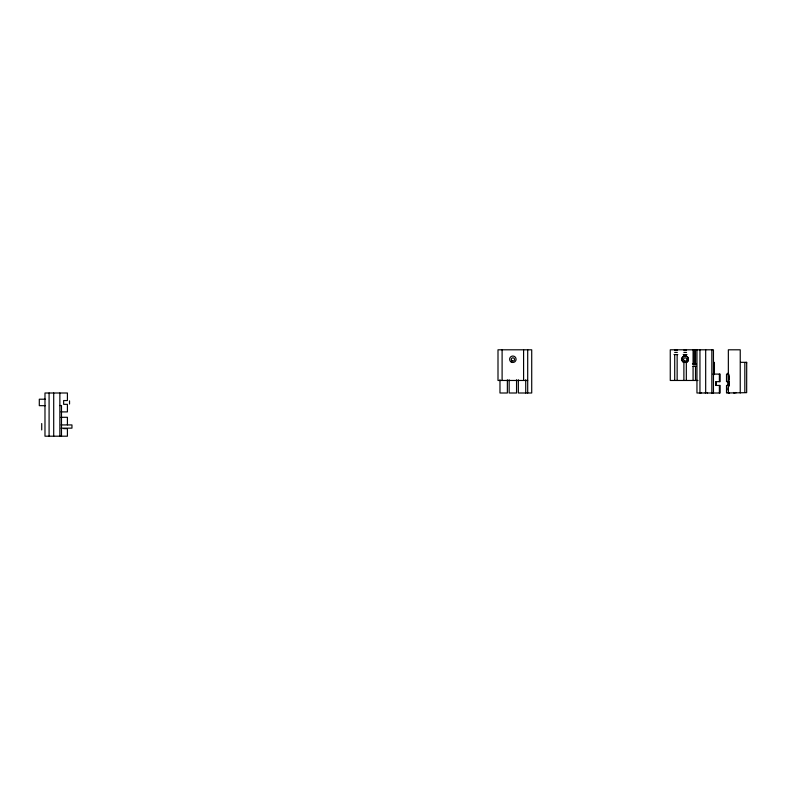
<?xml version="1.0" encoding="UTF-8"?>
<svg xmlns="http://www.w3.org/2000/svg" width="786" height="786" viewBox="0 0 786 786"><rect width="100%" height="100%" fill="white"/><g stroke="black" fill="none" stroke-linecap="round" stroke-linejoin="round"><path stroke-width="1.18" d="M674.712 380.473L674.712 354.555M677.149 380.473L677.149 354.555M683.918 356.245C687.858 354.476 690.265 361.187 686.109 362.336C684.478 362.906 682.523 361.914 682.032 360.253C680.814 357.718 684.488 356.687 683.889 354.555M693.075 380.473L693.075 366.433L696.131 366.433M728.347 390.308C727.021 389.011 729.673 385.651 728.347 385.612M712.224 393L712.047 393M674.673 350.232L677.326 350.232M683.849 350.232L686.512 350.232M674.673 352.393L677.326 352.393M683.849 352.393L686.512 352.393M674.015 354.555L677.778 354.555M683.191 354.555L686.954 354.555M740.569 362.326L746.7 362.326L746.661 392.666L726.51 393L726.51 385.445L729.339 385.445M692.437 363.839L696.131 363.839M692.839 364.056L696.062 364.056M692.839 366.217L696.062 366.217M712.912 374.097L720.153 374.097L720.153 381.662L715.614 381.662L715.614 385.445L720.153 385.445L720.153 393L696.956 393L696.956 349.799M728.661 374.097L726.51 374.097L726.51 381.662L729.339 381.662M527.701 380.473L498 380.473L498 349.799L531.719 349.799L531.719 393L518.338 393L518.338 379.805M697.978 380.473L670.262 380.473L670.262 349.799L713.452 349.799L713.452 393M728.347 380.709L729.015 381.485L728.347 381.485M728.347 381.19L728.848 381.19M728.347 381.338L728.936 381.338M728.347 381.819L729.153 381.819M728.347 381.986L729.212 381.986M728.347 382.173L729.261 382.173M728.347 382.36L729.31 382.36M728.347 382.546L729.349 382.546M728.347 382.743L729.388 382.743M728.347 382.939L729.408 382.939M728.347 383.146L729.428 383.146M728.347 383.352L729.437 383.352M728.347 383.548L729.447 383.548M728.347 383.755L729.447 383.755M728.347 383.961L729.428 383.961M728.347 384.158L729.418 384.158M728.347 384.354L729.388 384.354M728.347 384.55L729.359 384.55M728.347 384.747L729.32 384.747M728.347 384.934L729.27 384.934M728.347 385.111L729.221 385.111M728.347 385.287L729.162 385.287M728.347 385.769L728.946 385.769M728.347 385.916L728.868 385.916M728.347 392.469L729.457 393M45.342 399.209L39.3 399.209L39.3 405.664L45.342 405.694M59.677 405.527L61.485 405.527L61.485 436.201M60.944 411.903L67.419 411.903L67.419 404.338L63.637 404.338L63.637 400.555L67.419 400.555L67.419 393L44.979 393L44.979 436.201L67.419 436.201L67.419 428.635L63.637 428.635M60.944 417.297L67.419 417.297L67.419 424.862M61.072 424.931L71.958 424.931L71.958 428.144L61.072 428.174M746.16 362.326L746.7 362.867M734.399 392.961L734.605 393M700.493 393L700.002 392.666M728.465 380.709L728.347 372.977L729.044 379.491M729.035 379.874L728.347 372.977L728.976 378.96M728.347 372.977L729.074 380.011M744.833 362.867L744.833 392.46M740.235 393L740.235 349.799L728.347 349.799L728.347 393M735.853 392.469L735.853 393M733.721 392.469L733.721 393M719.396 374.097L719.396 381.662M719.396 385.445L719.396 393M716.37 381.662L716.37 385.445M714.425 362.326L714.425 374.598M711.841 349.799L711.841 393M707.459 392.469L707.459 393M705.681 349.799L705.681 393M705.327 392.469L705.327 393M701.063 392.469L701.063 393M699.953 349.799L699.953 393M695.502 349.799L695.502 363.839M695.502 366.433L695.502 380.473M694.284 349.799L694.284 363.839M693.075 349.799L693.075 363.839M686.325 354.555L686.325 356.255M686.325 362.258L686.325 380.473M683.889 362.258L683.889 380.473M527.701 349.799L527.701 393M525.726 379.805L525.726 393M523.594 349.799L523.594 380.473M516.549 379.805L516.549 393L509.161 393L509.161 379.805M507.363 379.805L507.363 393L499.975 393L499.975 379.805M502.107 349.799L502.107 380.473M69.541 400.85L69.541 404.043M59.864 393L59.864 436.201M53.703 393L53.703 436.201M49.086 393L49.086 436.201M41.717 423.536L41.717 429.962M686.365 356.087A3.291 2.849 90 0 1 686.365 362.415M683.849 362.415A3.291 2.849 -90 0 1 683.849 356.087M683.486 362.061A3.242 3.242 0 0 0 688.349 359.251A3.242 3.242 0 0 0 683.486 356.451A3.242 3.242 0 0 0 683.486 362.061M684.292 360.803A1.621 1.621 0 0 0 686.797 359.536A1.621 1.621 0 0 0 684.439 358.003A1.621 1.621 0 0 0 684.292 360.803M512.04 360.803A1.621 1.621 0 0 0 514.535 359.536A1.621 1.621 0 0 0 512.187 358.003A1.621 1.621 0 0 0 512.04 360.803M511.234 362.061A3.242 3.242 0 0 0 516.088 359.251A3.242 3.242 0 0 0 511.234 356.451A3.242 3.242 0 0 0 511.234 362.061"/></g></svg>
